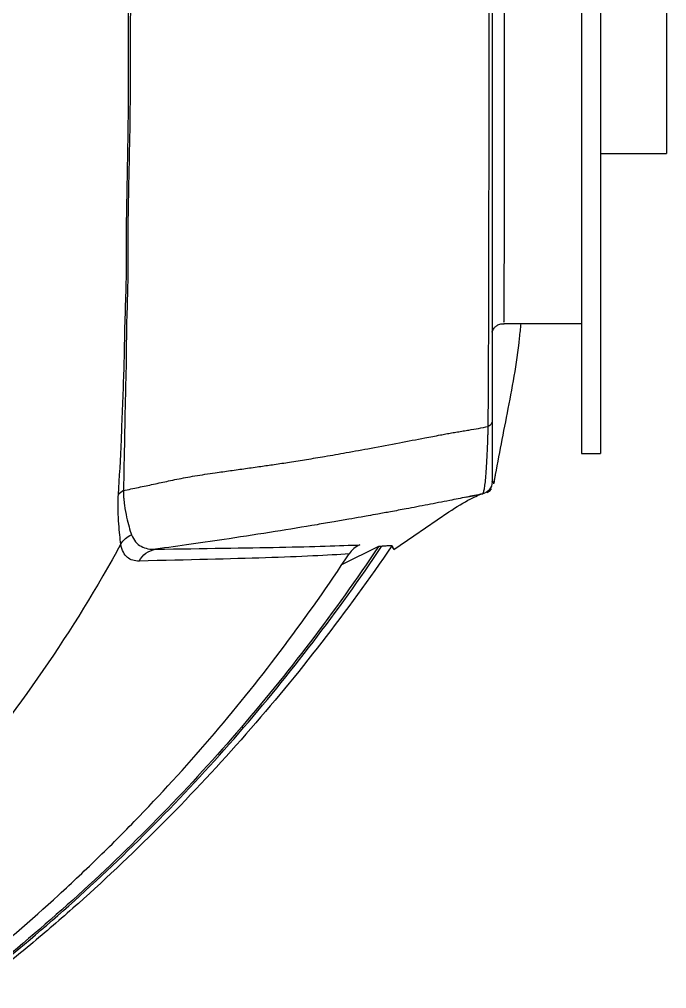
# Model space of a CAD drawing. Extents: x 9.3 to 87.2, y 0.6 to 68.8.
# Drawn here: x 83.728 to 85.346, y 23.827 to 26.251 of the extents above; entities that cross this region are included whole.
import ezdxf

# ---------------------------------------------------------------- set-up
doc = ezdxf.new("R2010")
doc.units = 0
doc.header["$MEASUREMENT"] = 0
doc.layers.add('OBJECT', color=7, linetype='CONTINUOUS')

msp = doc.modelspace()

# ---------------------------------------------------------------- linework, layer by layer
at = {"layer": 'OBJECT'}
for p, q in [((85.1329, 28.1388), (85.1329, 25.1652)), ((85.1809, 27.9642), (85.1809, 25.1652)), ((85.3459, 26.6652), (85.3459, 25.9152)), ((85.1809, 25.9152), (85.3459, 25.9152)), ((84.9395, 25.4902), (85.1329, 25.4902)), ((85.1329, 25.1652), (85.1809, 25.1652)), ((84.8442, 25.0559), (84.8621, 25.0595)), ((84.8877, 25.0655), (84.8856, 25.0643)), ((84.8888, 25.0661), (84.8877, 25.0655)), ((83.9715, 24.9202), (83.9817, 24.9386)), ((84.6256, 24.9324), (84.5338, 24.8865)), ((84.6336, 24.9329), (84.6353, 24.9338)), ((84.6468, 24.934), (84.6468, 24.934))]:
    msp.add_line(p, q, dxfattribs=at)
at = {"layer": 'OBJECT', "flags": 128}
msp.add_lwpolyline([(84.6644, 24.9254), (84.7138, 24.9594), (84.8015, 25.0197)], dxfattribs=at)
at = {"layer": 'OBJECT'}
for points, knots in [([(84.9395, 27.8362), (84.9394, 27.8369), (84.9393, 27.8384), (84.9393, 27.8125), (84.9394, 27.763), (84.9396, 27.6815), (84.9397, 27.5669), (84.9397, 27.4255), (84.9397, 27.2639), (84.9396, 27.0837), (84.9396, 26.8933), (84.9396, 26.6947), (84.9396, 26.497), (84.9396, 26.3024), (84.9397, 26.1197), (84.9397, 25.951), (84.9397, 25.8039), (84.9396, 25.6801), (84.9394, 25.5863), (84.9393, 25.5238), (84.9393, 25.4919), (84.9394, 25.4935), (84.9395, 25.4941)], [0, 0, 0, 0, 0.0293113, 0.0725111, 0.1165317, 0.16945, 0.2239029, 0.2768212, 0.3312742, 0.3841925, 0.4386455, 0.4915639, 0.5460168, 0.5989351, 0.6533881, 0.7063063, 0.7607592, 0.8136767, 0.8681288, 0.9187506, 0.9707099, 1, 1, 1, 1]), ([(84.9096, 26.6652), (84.9096, 26.5367), (84.9096, 26.41), (84.9096, 26.16), (84.9096, 26.0367), (84.9096, 25.7936), (84.9096, 25.6771), (84.9097, 25.4541), (84.9097, 25.3475), (84.9096, 25.2462)], [0, 0, 0, 0, 0.25, 0.25, 0.5, 0.5, 0.75, 0.75, 1, 1, 1, 1]), ([(84.9001, 25.2327), (84.9008, 25.3248), (84.9012, 25.421), (84.9018, 25.6213), (84.9019, 25.7255), (84.9021, 25.8878), (84.9021, 25.943), (84.9022, 26.054), (84.9022, 26.11), (84.9022, 26.2227), (84.9023, 26.2795), (84.9023, 26.3939), (84.9023, 26.4516), (84.9023, 26.5096)], [0, 0, 0, 0, 0.25, 0.25, 0.5, 0.5, 0.625, 0.625, 0.75, 0.75, 0.875, 0.875, 1, 1, 1, 1]), ([(83.9758, 25.0626), (83.9786, 25.1049), (83.9813, 25.1509), (83.9844, 25.2244), (83.9851, 25.2497), (83.9872, 25.302), (83.9884, 25.3288), (83.9898, 25.3698), (83.9903, 25.3835), (83.991, 25.4113), (83.9912, 25.4252), (83.9918, 25.4673), (83.9926, 25.4962), (83.9945, 25.5548), (83.9955, 25.5846), (83.9962, 25.6293), (83.9963, 25.6442), (83.9961, 25.6741), (83.996, 25.6892), (83.9962, 25.7346), (83.9966, 25.7652), (83.9977, 25.8265), (83.9983, 25.8574), (84.0001, 25.9503), (84.0011, 26.0127), (84.0013, 26.091), (84.0012, 26.1066), (84.0011, 26.138), (84.001, 26.1537), (84.0008, 26.201), (84.0011, 26.2326), (84.0019, 26.3279), (84.0026, 26.3919), (84.0022, 26.456)], [0, 0, 0, 0, 0.125, 0.125, 0.1875, 0.1875, 0.25, 0.25, 0.28125, 0.28125, 0.3125, 0.3125, 0.375, 0.375, 0.4375, 0.4375, 0.46875, 0.46875, 0.5, 0.5, 0.5625, 0.5625, 0.625, 0.625, 0.75, 0.75, 0.78125, 0.78125, 0.8125, 0.8125, 0.875, 0.875, 1, 1, 1, 1]), ([(84.0069, 26.4562), (84.0072, 26.3923), (84.0064, 26.3285), (84.0053, 26.2335), (84.005, 26.2019), (84.005, 26.1548), (84.0051, 26.1391), (84.0052, 26.1079), (84.0052, 26.0922), (84.0049, 26.0141), (84.0037, 25.9519), (84.0018, 25.8592), (84.0011, 25.8285), (84, 25.7673), (83.9995, 25.7368), (83.9994, 25.6915), (83.9994, 25.6765), (83.9996, 25.6468), (83.9996, 25.6319), (83.9991, 25.5875), (83.9982, 25.558), (83.9965, 25.4999), (83.9958, 25.4714), (83.9955, 25.4297), (83.9955, 25.4159), (83.9951, 25.3885), (83.9948, 25.3749), (83.9938, 25.3343), (83.993, 25.3077), (83.9922, 25.2687), (83.9919, 25.256), (83.9915, 25.231), (83.9914, 25.2188), (83.9904, 25.1585), (83.9892, 25.1135), (83.9884, 25.0726)], [0, 0, 0, 0, 0.125, 0.125, 0.1875, 0.1875, 0.21875, 0.21875, 0.25, 0.25, 0.375, 0.375, 0.4375, 0.4375, 0.5, 0.5, 0.53125, 0.53125, 0.5625, 0.5625, 0.625, 0.625, 0.6875, 0.6875, 0.71875, 0.71875, 0.75, 0.75, 0.8125, 0.8125, 0.84375, 0.84375, 0.875, 0.875, 1, 1, 1, 1]), ([(84.9094, 25.4675), (84.9094, 25.4674), (84.9094, 25.4674), (84.9094, 25.4677), (84.9097, 25.4685), (84.9102, 25.4702), (84.9118, 25.4743), (84.9155, 25.4801), (84.9225, 25.486), (84.9307, 25.4899), (84.9369, 25.4898), (84.9397, 25.4898)], [0, 0, 0, 0, 0.031262, 0.130071, 0.194407, 0.228182, 0.280711, 0.470067, 0.630634, 0.832535, 1, 1, 1, 1]), ([(84.9143, 25.0912), (84.9254, 25.1493), (84.9479, 25.2668), (84.9739, 25.4003), (84.9809, 25.478), (84.982, 25.4902)], [0, 0, 0, 0, 0.452184, 0.914001, 1, 1, 1, 1]), ([(83.9884, 25.0726), (84.0009, 25.0753), (84.026, 25.0805), (84.0636, 25.0884), (84.0956, 25.0955), (84.1224, 25.1011), (84.1443, 25.1053), (84.1677, 25.1093), (84.1923, 25.1133), (84.2218, 25.1176), (84.2558, 25.1224), (84.2938, 25.1277), (84.3302, 25.1328), (84.3667, 25.138), (84.405, 25.1438), (84.4469, 25.1504), (84.4941, 25.1583), (84.5478, 25.1678), (84.6101, 25.1792), (84.6758, 25.1916), (84.7336, 25.2027), (84.7723, 25.21), (84.7946, 25.2143), (84.8087, 25.2167), (84.8231, 25.2192), (84.8375, 25.2216), (84.855, 25.2245), (84.8759, 25.228), (84.892, 25.2311), (84.9001, 25.2327)], [0, 0, 0, 0, 0.040454, 0.080876, 0.12127, 0.143512, 0.167414, 0.192978, 0.220205, 0.249095, 0.291419, 0.33375, 0.376088, 0.413308, 0.455601, 0.502972, 0.552415, 0.611203, 0.679356, 0.756898, 0.826467, 0.868762, 0.883758, 0.899552, 0.915361, 0.931184, 0.947021, 0.973443, 1, 1, 1, 1]), ([(84.8856, 25.0643), (84.8858, 25.0644), (84.886, 25.0645), (84.8863, 25.0647), (84.8869, 25.0652), (84.8874, 25.0661), (84.8885, 25.0686), (84.8892, 25.071), (84.8906, 25.0774), (84.8913, 25.0815), (84.8927, 25.0914), (84.8933, 25.0972), (84.8946, 25.1107), (84.8952, 25.1184), (84.8963, 25.1359), (84.8969, 25.1457), (84.8979, 25.167), (84.8984, 25.1787), (84.8991, 25.1977), (84.8993, 25.2043), (84.8996, 25.2147), (84.8997, 25.2182), (84.8999, 25.2254), (84.9, 25.2291), (84.9001, 25.2327)], [0, 0, 0, 0, 0.03125, 0.03125, 0.0625, 0.125, 0.125, 0.25, 0.25, 0.375, 0.375, 0.5, 0.5, 0.625, 0.625, 0.75, 0.75, 0.875, 0.875, 0.9375, 0.9375, 0.96875, 0.96875, 1, 1, 1, 1]), ([(84.9096, 25.2462), (84.9096, 25.2324), (84.9096, 25.2195), (84.9096, 25.1961), (84.9096, 25.1854), (84.9096, 25.1658), (84.9096, 25.1569), (84.9096, 25.1411), (84.9096, 25.1342), (84.9096, 25.1221), (84.9096, 25.1169), (84.9096, 25.1082), (84.9096, 25.1046), (84.9096, 25.0963), (84.9096, 25.0937), (84.9096, 25.0938)], [0, 0, 0, 0, 0.125, 0.125, 0.25, 0.25, 0.375, 0.375, 0.5, 0.5, 0.625, 0.625, 0.75, 0.75, 1, 1, 1, 1]), ([(84.9141, 25.0893), (84.9141, 25.0893), (84.9142, 25.0897), (84.9146, 25.0918), (84.915, 25.0935), (84.9158, 25.0977), (84.9163, 25.1002), (84.9173, 25.1052), (84.9178, 25.1078), (84.9183, 25.1104)], [0, 0, 0, 0, 0.25, 0.25, 0.5, 0.5, 0.75, 0.75, 1, 1, 1, 1]), ([(84.9096, 25.0938), (84.9096, 25.0869), (84.9072, 25.0801), (84.8985, 25.0695), (84.8923, 25.0657), (84.8856, 25.0643)], [0, 0, 0, 0, 0.5, 0.5, 1, 1, 1, 1]), ([(84.9096, 25.0938), (84.9096, 25.0941), (84.9095, 25.0944), (84.9096, 25.0949), (84.9096, 25.095), (84.9096, 25.0952), (84.9096, 25.0952), (84.9099, 25.0951), (84.9102, 25.0949), (84.9111, 25.0944), (84.9119, 25.0938), (84.9131, 25.0929), (84.9135, 25.0926), (84.9142, 25.0921), (84.9144, 25.0919), (84.9146, 25.0917), (84.9146, 25.0917), (84.9146, 25.0916)], [0, 0, 0, 0, 0.25, 0.25, 0.375, 0.375, 0.4375, 0.4375, 0.5, 0.5, 0.625, 0.625, 0.75, 0.75, 0.875, 0.875, 1, 1, 1, 1]), ([(84.9146, 25.0916), (84.9146, 25.0916), (84.9153, 25.0916), (84.9149, 25.0914), (84.9145, 25.0912)], [0, 0, 0, 0, 0.000009, 1, 1, 1, 1]), ([(83.9817, 24.9386), (83.981, 24.9456), (83.9801, 24.9532), (83.9784, 24.97), (83.9775, 24.9792), (83.976, 24.9993), (83.9753, 25.0102), (83.9747, 25.0344), (83.9748, 25.0476), (83.9758, 25.0626)], [0, 0, 0, 0, 0.25, 0.25, 0.5, 0.5, 0.75, 0.75, 1, 1, 1, 1]), ([(83.9884, 25.0726), (83.9884, 25.0709), (83.9884, 25.0692), (83.9885, 25.0658), (83.9885, 25.0642), (83.9888, 25.0593), (83.9889, 25.0562), (83.9896, 25.047), (83.9903, 25.0413), (83.9925, 25.0249), (83.9943, 25.0152), (83.9982, 24.9973), (84.0003, 24.9892), (84.0045, 24.9746), (84.0065, 24.968), (84.0085, 24.962)], [0, 0, 0, 0, 0.03125, 0.03125, 0.0625, 0.0625, 0.125, 0.125, 0.25, 0.25, 0.5, 0.5, 0.75, 0.75, 1, 1, 1, 1]), ([(84.8856, 25.0643), (84.8723, 25.0616), (84.8451, 25.056), (84.8087, 25.0488), (84.7765, 25.0424), (84.7491, 25.0371), (84.722, 25.0319), (84.691, 25.0261), (84.6583, 25.02), (84.6266, 25.0142), (84.6021, 25.0098), (84.5778, 25.0054), (84.5496, 25.0005), (84.5128, 24.9941), (84.4515, 24.9837), (84.3641, 24.9694), (84.2593, 24.9532), (84.1594, 24.9385), (84.0983, 24.93), (84.0687, 24.9259)], [0, 0, 0, 0, 0.05042, 0.103803, 0.138465, 0.172387, 0.205565, 0.237994, 0.284602, 0.322583, 0.351807, 0.372173, 0.409891, 0.454612, 0.506457, 0.634203, 0.77532, 0.89137, 1, 1, 1, 1]), ([(84.8016, 25.0195), (84.8206, 25.0314), (84.8557, 25.0534), (84.8791, 25.0622), (84.8898, 25.0662)], [0, 0, 0, 0, 0.540584, 1, 1, 1, 1]), ([(84.8621, 25.0595), (84.8643, 25.06), (84.8723, 25.0616), (84.8803, 25.0633), (84.8861, 25.0645)], [0, 0, 0, 0, 0.27239, 1, 1, 1, 1]), ([(84.8973, 25.0681), (84.8992, 25.0691), (84.9034, 25.0712), (84.9069, 25.0748), (84.908, 25.0763), (84.9084, 25.0769)], [0, 0, 0, 0, 0.337589, 0.743989, 1, 1, 1, 1]), ([(83.9817, 24.9387), (83.9849, 24.9438), (83.9887, 24.9483), (83.9978, 24.9563), (84.003, 24.9596), (84.0085, 24.962)], [0, 0, 0, 0, 0.5, 0.5, 1, 1, 1, 1]), ([(84.0085, 24.962), (84.0113, 24.9549), (84.0148, 24.9492), (84.023, 24.9397), (84.0276, 24.936), (84.0429, 24.9275), (84.055, 24.9253), (84.0687, 24.9259)], [0, 0, 0, 0, 0.25, 0.25, 0.5, 0.5, 1, 1, 1, 1]), ([(84.0275, 24.8963), (84.016, 24.896), (84.0062, 24.8989), (83.9906, 24.9122), (83.9846, 24.9225), (83.9817, 24.9387)], [0, 0, 0, 0, 0.5, 0.5, 1, 1, 1, 1]), ([(84.0687, 24.9259), (84.1905, 24.9278), (84.2936, 24.9292), (84.4212, 24.9317), (84.4593, 24.9327), (84.5262, 24.9348), (84.5552, 24.9358), (84.5795, 24.9368)], [0, 0, 0, 0, 0.5, 0.5, 0.75, 0.75, 1, 1, 1, 1]), ([(84.6591, 24.9342), (84.5472, 24.7699), (84.4257, 24.613), (84.2291, 24.3888), (84.1614, 24.3161), (84.0217, 24.1751), (83.9498, 24.1067), (83.8387, 24.0074), (83.8011, 23.9749), (83.7251, 23.911), (83.6867, 23.8798), (83.5702, 23.7878), (83.4908, 23.7289), (83.2476, 23.5597), (83.0787, 23.4567), (82.903, 23.3638)], [0, 0, 0, 0, 0.25, 0.25, 0.375, 0.375, 0.5, 0.5, 0.5625, 0.5625, 0.625, 0.625, 0.75, 0.75, 1, 1, 1, 1]), ([(84.6256, 24.9324), (84.517, 24.7698), (84.3988, 24.6148), (84.2076, 24.3935), (84.1414, 24.3216), (84.0047, 24.182), (83.9343, 24.1143), (83.7891, 23.9834), (83.7146, 23.9202), (83.5618, 23.7985), (83.4834, 23.74), (83.2437, 23.5723), (83.0774, 23.4706), (82.9046, 23.3791)], [0, 0, 0, 0, 0.25, 0.25, 0.375, 0.375, 0.5, 0.5, 0.625, 0.625, 0.75, 0.75, 1, 1, 1, 1]), ([(82.9051, 23.3753), (82.9917, 23.4212), (83.0768, 23.4696), (83.2438, 23.5717), (83.3257, 23.6253), (83.4864, 23.7377), (83.5649, 23.7962), (83.7181, 23.918), (83.7929, 23.9813), (83.9385, 24.1125), (84.0091, 24.1802), (84.1462, 24.3199), (84.2126, 24.3919), (84.4052, 24.6141), (84.5244, 24.77), (84.6336, 24.9329)], [0, 0, 0, 0, 0.125, 0.125, 0.25, 0.25, 0.375, 0.375, 0.5, 0.5, 0.625, 0.625, 0.75, 0.75, 1, 1, 1, 1]), ([(82.9116, 23.4111), (82.9943, 23.4557), (83.0755, 23.5027), (83.2349, 23.6017), (83.3132, 23.6538), (83.5423, 23.8168), (83.6879, 23.9345), (83.8609, 24.0931), (83.895, 24.1254), (83.9621, 24.1908), (83.9951, 24.224), (84.0924, 24.325), (84.1551, 24.3942), (84.2761, 24.5364), (84.3345, 24.6093), (84.4467, 24.759), (84.5007, 24.8358), (84.5523, 24.9142)], [0, 0, 0, 0, 0.125, 0.125, 0.25, 0.25, 0.5, 0.5, 0.5625, 0.5625, 0.625, 0.625, 0.75, 0.75, 0.875, 0.875, 1, 1, 1, 1]), ([(84.0275, 24.8963), (84.0318, 24.904), (84.0377, 24.9108), (84.0519, 24.921), (84.0602, 24.9244), (84.0687, 24.9259)], [0, 0, 0, 0, 0.5, 0.5, 1, 1, 1, 1]), ([(84.5523, 24.9142), (84.5265, 24.9125), (84.4962, 24.9107), (84.4265, 24.9074), (84.3872, 24.9058), (84.2559, 24.9015), (84.1508, 24.8992), (84.0275, 24.8963)], [0, 0, 0, 0, 0.25, 0.25, 0.5, 0.5, 1, 1, 1, 1]), ([(84.6591, 24.9342), (84.6602, 24.9324), (84.6625, 24.9286), (84.6642, 24.9258), (84.6643, 24.9255), (84.6644, 24.9254)], [0, 0, 0, 0, 0.335956, 0.7284, 1, 1, 1, 1])]:
    msp.add_open_spline(points, degree=3, knots=knots, dxfattribs=at)
for points in [[(84.9096, 25.2462), (84.9096, 25.2412), (84.9061, 25.2362), (84.9001, 25.2327)], [(83.9884, 25.0726), (83.9835, 25.0698), (83.9793, 25.0665), (83.9758, 25.0626)], [(83.9817, 24.9387), (83.9817, 24.9387), (83.9817, 24.9387), (83.9817, 24.9386)], [(84.5795, 24.9368), (84.5684, 24.9322), (84.5589, 24.9243), (84.5523, 24.9142)], [(83.9715, 24.9202), (83.8503, 24.7014), (83.7075, 24.4974), (83.5464, 24.3109)], [(84.6336, 24.9329), (84.6311, 24.9327), (84.6284, 24.9325), (84.6256, 24.9324)], [(84.6468, 24.934), (84.6435, 24.9339), (84.6397, 24.9339), (84.6353, 24.9338)], [(84.6591, 24.9342), (84.6566, 24.9348), (84.6524, 24.9345), (84.6469, 24.934)], [(84.6493, 24.934), (84.6485, 24.934), (84.6477, 24.934), (84.6469, 24.934)], [(84.6644, 24.9254), (84.6625, 24.9285), (84.6608, 24.9314), (84.6591, 24.9342)]]:
    msp.add_open_spline(points, degree=3, dxfattribs=at)

doc.saveas('drawing.dxf')
